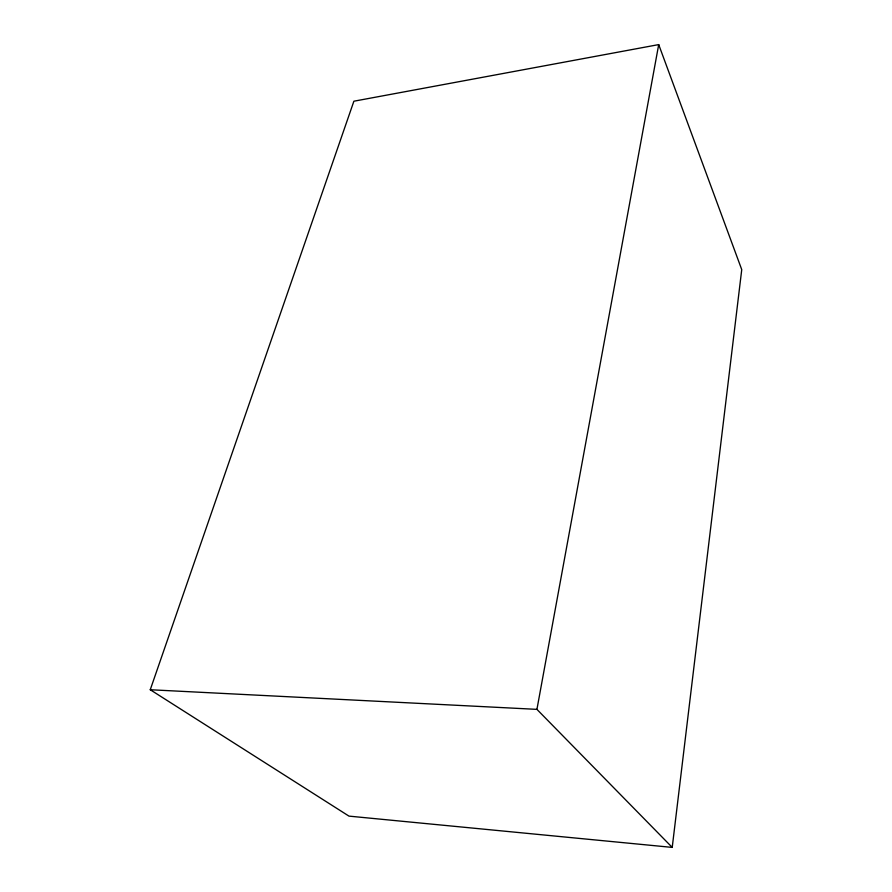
<?xml version="1.0" encoding="UTF-8"?>
<svg xmlns="http://www.w3.org/2000/svg" width="892" height="892" viewBox="0 0 892 892"><rect width="100%" height="100%" fill="white"/><g stroke="black" fill="none" stroke-linecap="round" stroke-linejoin="round"><path stroke-width="1.34" d="M672.222 847.4L741.743 269.618L658.709 44.6L353.89 101.209L150.257 689.739L348.984 816.124L672.222 847.4L536.928 709.363L150.257 689.739M536.928 709.363L658.709 44.6"/></g></svg>
